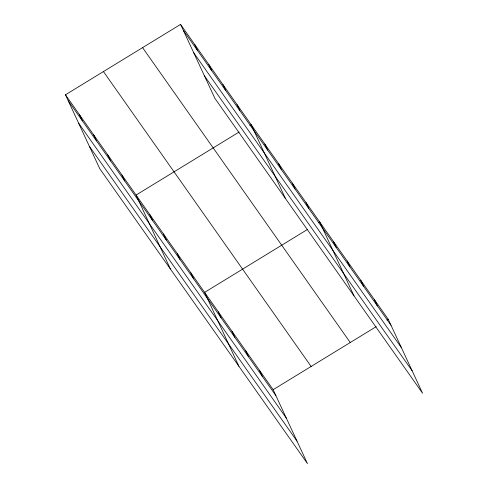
<?xml version="1.0" encoding="UTF-8"?>
<svg xmlns="http://www.w3.org/2000/svg" width="488" height="488" viewBox="0 0 488 488"><rect width="100%" height="100%" fill="white"/><g stroke="black" fill="none" stroke-linecap="round" stroke-linejoin="round"><path stroke-width="0.73" d="M65.453 94.794L273.134 389.686L307.44 463.6L99.766 168.708L65.453 94.794L180.56 24.4L388.235 319.292L422.547 393.206L214.866 98.314L180.56 24.4M239.138 132.022L136.067 195.054L170.373 268.967M249.905 125.44L251.167 124.666L285.48 198.579M307.672 229.336L204.6 292.373L238.906 366.287M318.438 222.754L319.701 221.979L354.014 295.893M273.134 389.686L376.205 326.649M386.972 320.067L388.235 319.292M183.335 30.384L391.01 325.276M193.742 52.802L401.417 347.694M204.466 75.896L412.14 370.788M142.575 47.629L350.25 342.527M103.438 71.565L311.118 366.457M68.235 100.772L275.909 395.67M78.635 123.189L286.316 418.088M89.359 146.29L297.033 441.183M374.528 299.833L377.303 305.811M360.821 280.368L363.597 286.352M347.114 260.903L349.89 266.887M333.408 241.444L336.183 247.422M305.994 202.514L308.77 208.498M292.288 183.055L295.063 189.033M278.581 163.59L281.356 169.574M264.874 144.125L267.65 150.109M237.046 104.609L239.821 110.593M222.924 84.558L225.7 90.542M208.803 64.507L211.579 70.486M194.681 44.451L197.457 50.435M259.427 370.221L262.202 376.205M245.72 350.762L248.496 356.74M232.014 331.297L234.789 337.281M218.307 311.832L221.082 317.816M190.893 272.908L193.669 278.892M177.187 253.443L179.962 259.427M163.48 233.984L166.256 239.962M149.773 214.519L152.549 220.503M121.945 175.003L124.721 180.987M107.824 154.952L110.599 160.93M93.702 134.895L96.478 140.879M79.574 114.845L82.356 120.829"/></g></svg>
